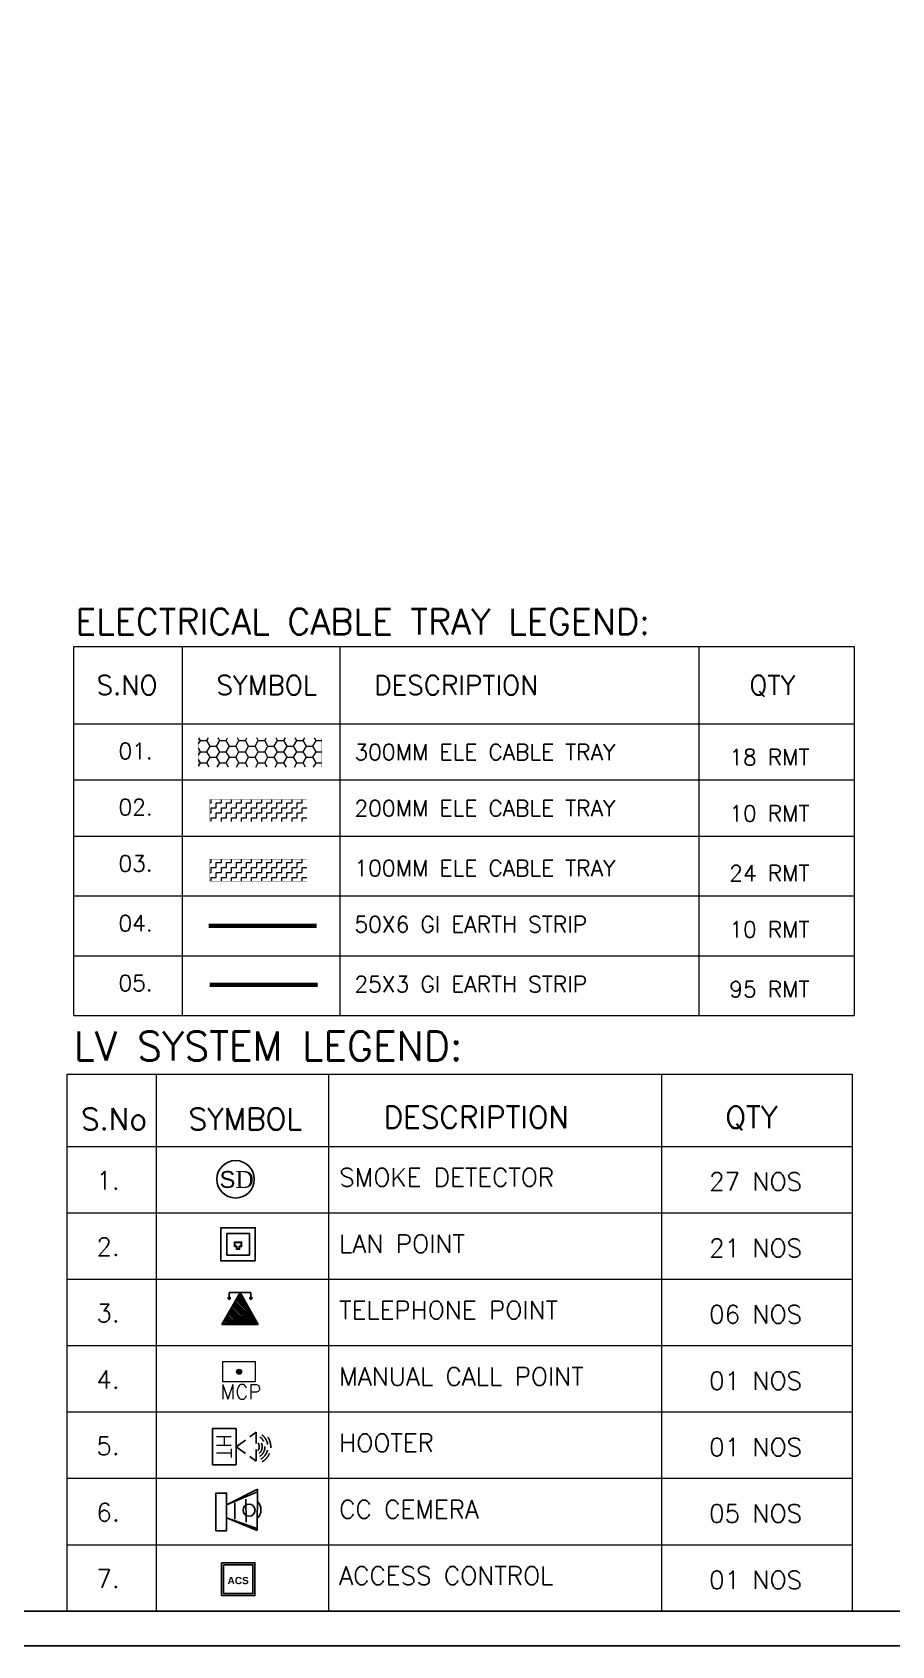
# Model space of a CAD drawing. Extents: x 3550807 to 4078732, y -628171 to -515859.
# Drawn here: x 3565239 to 3570994, y -551399 to -540592 of the extents above; entities that cross this region are included whole.
import ezdxf

# ---------------------------------------------------------------- set-up
doc = ezdxf.new("R2010")
doc.units = 0
doc.header["$LTSCALE"] = 6
doc.header["$MEASUREMENT"] = 0
for name, pattern in [('ACAD_ISO04W100', [30, 24, -3, 0, -3]), ('CONTINOUS', [0]), ('CONTINU', [0]), ('DASHED2', [0.375, 0.25, -0.125])]:
    doc.linetypes.add(name, pattern=pattern)
doc.layers.get('0').update_dxf_attribs({"linetype": 'CONTINUOUS'})
for name, color, linetype, lineweight in [('axes', 40, 'ACAD_ISO04W100', 25), ('ELE-CABLE TRAY', 31, 'CONTINUOUS', 18), ('ELE-GIEARTHING', 5, 'CONTINUOUS', 9), ('FA-BELOW SMOKE DERECTOR', 1, 'CONTINUOUS', 25), ('FA-MNUAL CALL POINT', 10, 'CONTINUOUS', 20), ('FA-MNUAL CALL POINT @ 1', 10, 'CONTINUOUS', 20)]:
    doc.layers.add(name, color=color, linetype=linetype, lineweight=lineweight)
for name, color, linetype in [('ELE-LIGHTING WIRRING', 7, 'CONTINUOUS'), ('ELE-TEL POINT', 4, 'CONTINUOUS'), ('ELE.LAN POINT', 3, 'CONTINUOUS'), ('FA-ELECTRONIC HOOTER', 6, 'CONTINUOUS'), ('LV-ACS', 30, 'CONTINUOUS'), ('LV.CC CEMARA', 66, 'CONTINUOUS')]:
    doc.layers.add(name, color=color, linetype=linetype)
doc.styles.add('PDF Times New Roman', font='times.ttf')
doc.styles.add('ROMANS', font='romans.shx')
doc.styles.get("Standard").update_dxf_attribs({"font": 'SIMPLEX'})

# ---------------------------------------------------------------- blocks, each defined once
blk = doc.blocks.new('CC CEMARA')
at = {"layer": 'LV.CC CEMARA', "linetype": 'ByBlock'}
for p, q in [((94.5, -242.4), (18.6, -67.1)), ((18.6, -67.1), (104.2, -230.6)), ((46.7, -104.5), (105.3, -34.9)), ((239.6, -66.6), (64.7, -12.2)), ((232.1, -75.7), (64.7, -12.2)), ((81.3, -159.1), (162.8, -62.4)), ((94.5, -242.4), (239.6, -66.6))]:
    blk.add_line(p, q, dxfattribs=at)
blk.add_lwpolyline([(110.8, 42.8), (66.4, 79.7), (-66.4, -79.7), (-22, -116.7)], close=True, dxfattribs=at)
blk.add_circle((133.5, -123.5), 32.9, dxfattribs=at)
blk.add_arc((131.6, -123.6), 66.7, 275.37023, 5.54124, dxfattribs=at)
blk = doc.blocks.new('SMOKE DETECTOR')
at = {"layer": 'FA-BELOW SMOKE DERECTOR', "color": 7}
blk.add_circle((931029, -118294), 166, dxfattribs=at)
at = {"layer": 'FA-BELOW SMOKE DERECTOR', "insert": (930887, -118373), "char_height": 150, "attachment_point": 7, "style": 'PDF Times New Roman'}
blk.add_mtext('{\\fArial|b0|i0|c0|p34;S}D', dxfattribs=at)
blk = doc.blocks.new('tel')
at = {"layer": 'ELE-TEL POINT', "ltscale": 30}
h = blk.add_hatch(dxfattribs=at)
h.set_pattern_fill('ANSI31', color=4, scale=19.025387, style=0)
h.set_pattern_definition([(45, (-98.626, 0.184), (-42.7132, 42.7132), [])])
h.paths.add_polyline_path([(-99, 0), (840, 1654), (1778, -3)])
at = {"layer": 'ELE-TEL POINT', "color": 4, "ltscale": 30}
for p, q in [((-99, 0), (840, 1654)), ((840, 1654), (1778, -3)), ((1778, -3), (-99, 0))]:
    blk.add_line(p, q, dxfattribs=at)
at = {"layer": 'ELE-TEL POINT', "color": 4, "ltscale": 12}
for p, q in [((276, 1648), (275, 1398)), ((1404, 1646), (1403, 1396))]:
    blk.add_line(p, q, dxfattribs=at)
at = {"layer": 'ELE-TEL POINT', "color": 4, "linetype": 'Continuous', "ltscale": 12}
blk.add_line((276, 1648), (1404, 1646), dxfattribs=at)
at = {"layer": 'ELE-TEL POINT', "color": 4, "ltscale": 30, "const_width": 95.1}
for points in [[(227, 1363, 1), (323, 1363, 1)], [(1355, 1361, 1), (1451, 1361, 1)]]:
    blk.add_lwpolyline(points, format="xyb", close=True, dxfattribs=at)
blk = doc.blocks.new('Voice')
at = {"layer": 'ELE.LAN POINT', "color": 6}
for points in [[(0, -31.8), (127.9, -31.8), (127.9, 92), (0, 92)], [(21.9, -10), (106, -10), (106, 70.1), (21.9, 70.1)], [(77.3, 21.4), (69.7, 21.4), (69.7, 11.7), (58.1, 11.7), (58.1, 21.4), (50.6, 21.4), (50.6, 38.7), (77.3, 38.7)], [(75.9, 22.8), (68.4, 22.8), (68.4, 13), (59.5, 13), (59.5, 22.8), (52, 22.8), (52, 37.4), (75.9, 37.4)]]:
    blk.add_lwpolyline(points, close=True, dxfattribs=at)
blk = doc.blocks.new('110DB FIRE HOOTER')
at = {"layer": 'FA-ELECTRONIC HOOTER', "color": 53, "linetype": 'DASHED2'}
for p, q in [((-0.238, 0), (-0.238, -0.311)), ((0.238, 0), (-0.238, 0)), ((0.238, -0.311), (0.238, 0)), ((-0.238, -0.311), (0.238, -0.311))]:
    blk.add_line(p, q, dxfattribs=at)
at = {"layer": 'FA-ELECTRONIC HOOTER', "color": 53, "linetype": 'DASHED2', "ltscale": 0.1}
for p, q in [((0, -0.311), (-0.19, -0.576)), ((0, -0.311), (0.19, -0.576)), ((0.19, -0.576), (-0.19, -0.576))]:
    blk.add_line(p, q, dxfattribs=at)
for radius, start, end in [(0.155, 215.2483, 324.7517), (0.118, 220.3172, 319.6828), (0.08, 230.7147, 309.2853), (0.231, 210.2007, 319.4187), (0.193, 212.22, 327.78)]:
    blk.add_arc((0, -0.536), radius, start, end, dxfattribs=at)
at = {"layer": 'FA-ELECTRONIC HOOTER', "color": 53, "insert": (0.165, -0.247), "char_height": 0.1942, "width": 0.36807, "attachment_point": 1, "rotation": 180}
blk.add_mtext('HT', dxfattribs=at)
blk = doc.blocks.new('MCP')
at = {"layer": 'FA-MNUAL CALL POINT @ 1'}
h = blk.add_hatch(color=256, dxfattribs=at)
h.set_gradient(color1=(255, 0, 0), color2=(255, 39, 39), centered=1, one_color=1, tint=0.57958)
h.paths.add_polyline_path([(417503.5, 744463.8, 1), (417477.5, 744463.8, 1)])
at = {"layer": 'FA-MNUAL CALL POINT'}
blk.add_lwpolyline([(417407.5, 744516), (417573.5, 744516), (417573.5, 744411.5), (417407.5, 744411.5)], close=True, dxfattribs=at)
blk.add_circle((417490.5, 744463.8), 13, dxfattribs=at)
at = {"layer": 'FA-MNUAL CALL POINT', "insert": (417500.1, 744322), "char_height": 75, "width": 244.762, "attachment_point": 8}
blk.add_mtext('MCP', dxfattribs=at)
blk = doc.blocks.new('ACS')
at = {"layer": 'LV-ACS'}
for points in [[(-346, 0), (346, 0), (346, -681), (-346, -681)], [(-306, -40), (306, -40), (306, -641), (-306, -641)]]:
    blk.add_lwpolyline(points, close=True, dxfattribs=at)
at = {"layer": 'LV-ACS', "color": 0, "insert": (-224, -295), "char_height": 150, "width": 1536.56, "attachment_point": 1}
blk.add_mtext('{\\fArial|b1|i0|c0|p34;ACS}', dxfattribs=at)

msp = doc.modelspace()

# ---------------------------------------------------------------- hatches: boundary and pattern name
at = {"layer": 'ELE-CABLE TRAY', "linetype": 'ByBlock'}
h = msp.add_hatch(dxfattribs=at)
h.set_pattern_fill('HONEY', color=256, scale=344.065968)
h.set_pattern_definition([(0, (3535140.714, -560457.94), (64.51237, 37.246234), [43.00825, -86.01649]), (120, (3535140.714, -560457.94), (-64.51237, 37.246234), [43.00825, -86.01649]), (60, (3535140.714, -560457.94), (3e-14, 74.492467), [-86.01649, 43.00825])])
h.paths.add_polyline_path([(3566351.7, -545318.6), (3567177.9, -545318.6), (3567177.9, -545513), (3566351.7, -545513)])
h = msp.add_hatch(dxfattribs=at)
h.set_pattern_fill('ZIGZAG', color=256, scale=270.3182)
h.set_pattern_definition([(0, (3541905.832, -557071.963), (33.789775, 33.789775), [33.789775, -33.789775]), (90, (3541939.622, -557071.963), (-33.789775, 33.789775), [33.789775, -33.789775])])
h.paths.add_polyline_path([(3566427, -545730.4), (3567076.1, -545730.4), (3567076.1, -545877.1), (3566427, -545877.1)])
h = msp.add_hatch(dxfattribs=at)
h.set_pattern_fill('ZIGZAG', color=256, scale=270.3182)
h.set_pattern_definition([(0, (3541905.832, -557472.375), (33.789775, 33.789775), [33.789775, -33.789775]), (90, (3541939.622, -557472.375), (-33.789775, 33.789775), [33.789775, -33.789775])])
h.paths.add_polyline_path([(3566427, -546130.8), (3567076.1, -546130.8), (3567076.1, -546277.5), (3566427, -546277.5)])

# ---------------------------------------------------------------- linework, layer by layer
for points in [[(3595887.8, -519387.1), (3595887.8, -551398.5), (3550806.6, -551398.5), (3550806.6, -519387.1)], [(3595656, -519618.9), (3595656, -551166.7), (3551038.4, -551166.7), (3551038.4, -519618.9)]]:
    msp.add_lwpolyline(points, close=True)
at = {"layer": 'axes', "color": 7, "linetype": 'CONTINU', "lineweight": 0}
for p, q in [((3566067.7, -547569.3), (3566067.7, -551166.7)), ((3567221.1, -547569.3), (3567221.1, -551166.7)), ((3569452.6, -547569.3), (3569452.6, -551166.7)), ((3565471.2, -548053.9), (3570728.1, -548053.9)), ((3565471.2, -548498.6), (3570728.1, -548498.6)), ((3565471.2, -548943.3), (3570728.1, -548943.3)), ((3565471.2, -549388), (3570728.1, -549388)), ((3565471.2, -549832.7), (3570728.1, -549832.7)), ((3565471.2, -550277.3), (3570728.1, -550277.3)), ((3565471.2, -550722), (3570728.1, -550722)), ((3565471.2, -551166.7), (3570728.1, -551166.7))]:
    msp.add_line(p, q, dxfattribs=at)
msp.add_lwpolyline([(3565471.2, -551166.7), (3565471.2, -547569.3), (3570728.1, -547569.3), (3570728.1, -551166.7)], dxfattribs=at)
at = {"layer": 'ELE-CABLE TRAY', "color": 0, "lineweight": 0}
for p, q in [((3565516.5, -544706.3), (3570742.8, -544706.3)), ((3565516.5, -547177.3), (3565516.5, -544706.3)), ((3566243.8, -547177.3), (3566243.8, -544706.3)), ((3567301.1, -547177.3), (3567301.1, -544706.3)), ((3569704.6, -547177.3), (3569704.6, -544706.3)), ((3570742.8, -544706.3), (3570742.8, -547177.3)), ((3565516.5, -545222.8), (3570742.8, -545222.8)), ((3565516.5, -545599.4), (3570742.8, -545599.4)), ((3565516.5, -545976.1), (3570742.8, -545976.1)), ((3565516.5, -546376.5), (3570742.8, -546376.5)), ((3565516.5, -546776.9), (3570742.8, -546776.9)), ((3565516.5, -547177.3), (3570742.8, -547177.3))]:
    msp.add_line(p, q, dxfattribs=at)
at = {"layer": 'ELE-CABLE TRAY', "linetype": 'ByBlock', "const_width": 1.6}
msp.add_lwpolyline([(3566351.7, -545318.6), (3567177.9, -545318.6), (3567177.9, -545513), (3566351.7, -545513)], close=True, dxfattribs=at)
at = {"layer": 'ELE-CABLE TRAY', "linetype": 'ByBlock', "const_width": 1.25, "elevation": 3.1}
for points in [[(3566427, -545730.4), (3567076.1, -545730.4), (3567076.1, -545877.1), (3566427, -545877.1)], [(3566427, -546130.8), (3567076.1, -546130.8), (3567076.1, -546277.5), (3566427, -546277.5)]]:
    msp.add_lwpolyline(points, close=True, dxfattribs=at)
at = {"layer": 'ELE-GIEARTHING', "linetype": 'CONTINOUS', "lineweight": -3, "ltscale": 0.2, "const_width": 29.4}
msp.add_lwpolyline([(3566419.1, -546576.6), (3567143.1, -546576.6)], dxfattribs=at)
at = {"layer": 'ELE-GIEARTHING', "color": 26, "linetype": 'CONTINOUS', "lineweight": -3, "ltscale": 0.2, "const_width": 29.4}
msp.add_lwpolyline([(3566426.1, -546972.2), (3567150.1, -546972.2)], dxfattribs=at)

# ---------------------------------------------------------------- block references
at = {"layer": 'ELE-TEL POINT', "color": 0, "ltscale": 30, "xscale": -0.1290184836245018, "yscale": 0.1290184836245026, "zscale": 0.1290184836245026, "rotation": 359.8929051788799}
msp.add_blockref('tel', (3566738, -549246.3), dxfattribs=at)
at = {"layer": 'ELE.LAN POINT', "color": 7, "xscale": -1.790519410265223, "yscale": 1.790519410265223, "zscale": 1.790519410265223}
msp.add_blockref('Voice', (3566731.3, -548764), dxfattribs=at)
at = {"layer": 'FA-BELOW SMOKE DERECTOR', "color": 6, "xscale": 0.7558150031706209, "yscale": 0.7558150031706209, "zscale": 0.7558150031706209}
msp.add_blockref('SMOKE DETECTOR', (2862914.3, -458865.9), dxfattribs=at)
at = {"layer": 'FA-ELECTRONIC HOOTER', "color": 1, "xscale": 508.8569497055842, "yscale": 508.8569497055842, "zscale": 508.8569497055842, "rotation": 89.99999999999991}
msp.add_blockref('110DB FIRE HOOTER', (3566445.2, -550065.5), dxfattribs=at)
at = {"layer": 'FA-MNUAL CALL POINT', "xscale": 1.293626131575277, "yscale": 1.293626131575277, "zscale": 1.293626131575277}
msp.add_blockref('MCP', (3026546.4, -1512621.1), dxfattribs=at)
at = {"layer": 'LV-ACS', "color": 0, "xscale": 0.3223448932716687, "yscale": 0.3223448932716687, "zscale": 0.3223448932716687}
msp.add_blockref('ACS', (3566617.9, -550842.7), dxfattribs=at)
at = {"layer": 'LV.CC CEMARA', "xscale": -1.218839206706301, "yscale": 1.218839206706301, "zscale": 1.218839206706301, "rotation": 140.2183695085614}
msp.add_blockref('CC CEMARA', (3566468.8, -550502.2), dxfattribs=at)

# ---------------------------------------------------------------- texts
at = {"layer": 'ELE-LIGHTING WIRRING', "color": 7, "linetype": 'CONTINU', "lineweight": 0, "attachment_point": 1, "style": 'ROMANS'}
for s, insert, char_height in [('ELECTRICAL CABLE TRAY LEGEND:', (3565526.5, -544453.1), 171.696), ('S.NO', (3565668.9, -544900.4), 128.77), ('SYMBOL', (3566471.5, -544900.4), 128.77), ('DESCRIPTION', (3567528.7, -544900.4), 128.772), ('QTY', (3570040.2, -544900.4), 128.77), ('01.', (3565815.2, -545352.2), 107.31), ('18 RMT', (3569905.6, -545393.9, 3.1), 107.31), ('02.', (3565815.2, -545728.9), 107.31), ('10 RMT', (3569905.6, -545770.6, 3.1), 107.31), ('03.', (3565815.2, -546105.5), 107.31), ('24 RMT', (3569905.6, -546171, 3.1), 107.31), ('04.', (3565815.2, -546505.9), 107.31), ('10 RMT', (3569905.6, -546547.7, 3.1), 107.31), ('05.', (3565815.2, -546906.3), 107.31), ('95 RMT', (3569905.6, -546948.1, 3.1), 107.31)]:
    msp.add_mtext(s, dxfattribs=dict(at, insert=insert, char_height=char_height))
for s, insert, char_height, width in [('\\pt1395.02814;300MM ELE CABLE TRAY', (3567395.7, -545359.4, 3.1), 107.31, 2224.485), ('\\pt1395.02814;200MM ELE CABLE TRAY', (3567395.7, -545736, 3.1), 107.31, 2224.485), ('\\pt1395.02814;100MM ELE CABLE TRAY', (3567395.7, -546136.5, 3.1), 107.31, 2224.485), ('50X6 GI EARTH STRIP', (3567395.7, -546513.1, 3.1), 107.31, 2224.485), ('25X3 GI EARTH STRIP', (3567395.7, -546913.5, 3.1), 107.31, 2224.485), ('{\\C256;LV SYSTEM LEGEND:}', (3565516.5, -547284.8), 194.017, 4634.019), ('{\\C256;DESCRIPTION}', (3567591.2, -547785.7), 145.513, 372.471), ('{\\C256;QTY}', (3569880.5, -547785.7), 145.513, 372.471), ('{\\C256;S.No}', (3565564.5, -547797.5), 145.513, 372.471), ('{\\C256;SYMBOL}', (3566284.9, -547797.5), 145.513, 372.471), ('SMOKE DETECTOR', (3567293.9, -548200.7), 121.261, 4122.563), ('{\\C256;1.}', (3565667.7, -548220.9), 121.26, 372.471), ('{\\C256;27 NOS}', (3569770.5, -548229), 121.261, 902.512), ('LAN POINT', (3567293.9, -548645.4), 121.26, 4122.563), ('{\\C256;2.}', (3565667.7, -548665.6), 121.26, 372.471), ('{\\C256;21 NOS\\P}', (3569770.5, -548673.7), 121.261, 902.512), ('{\\C256;3.}', (3565667.7, -549110.3), 121.26, 372.471), ('TELEPHONE POINT', (3567293.9, -549090.1), 121.261, 4122.563), ('{\\C256;06 NOS}', (3569770.5, -549118.4), 121.261, 902.512), ('{\\C256;4.}', (3565667.7, -549555), 121.26, 372.471), ('MANUAL CALL POINT', (3567293.9, -549534.7), 121.261, 4122.563), ('{\\C256;01 NOS}', (3569770.5, -549563.1), 121.261, 902.512), ('{\\C256;5.}', (3565667.7, -549999.7), 121.26, 372.471), ('HOOTER', (3567293.9, -549979.4), 121.26, 4122.563), ('{\\C256;01 NOS}', (3569770.5, -550007.8), 121.261, 902.512), ('{\\C256;6.}', (3565667.7, -550444.4), 121.26, 372.471), ('CC CEMERA', (3567293.9, -550424.1), 121.26, 4122.563), ('{\\C256;05 NOS\\P}', (3569770.5, -550452.4), 121.261, 902.512), ('{\\C256;7.}', (3565667.7, -550889), 121.26, 372.471), ('ACCESS CONTROL', (3567293.9, -550868.8), 121.261, 4122.563), ('{\\C256;01 NOS\\P}', (3569770.5, -550897.1), 121.261, 902.512)]:
    msp.add_mtext(s, dxfattribs=dict(at, insert=insert, char_height=char_height, width=width))

doc.saveas('drawing.dxf')
